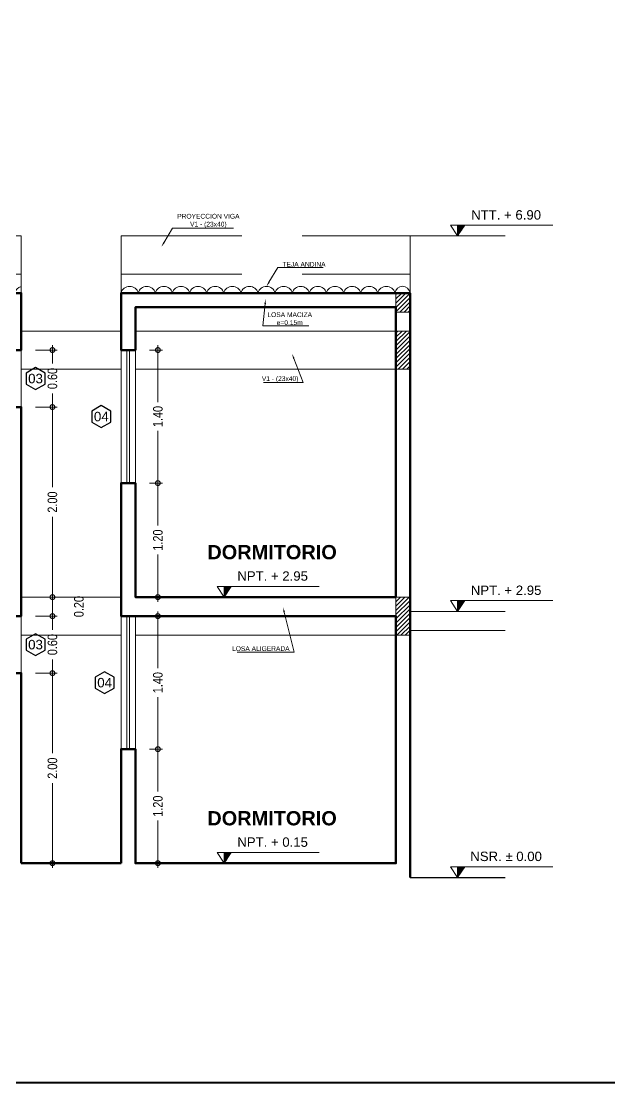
# Model space of a CAD drawing. Extents: x -23.8 to 23.6, y 264.2 to 287.5.
# Drawn here: x -13.05 to -6.86, y 264.17 to 275.34 of the extents above; entities that cross this region are included whole.
import ezdxf
from ezdxf import colors
from ezdxf.entities.mleader import LeaderData, LeaderLine
from ezdxf.enums import TextEntityAlignment as Align
from ezdxf.math import Vec2, Vec3

# ---------------------------------------------------------------- set-up
doc = ezdxf.new("R2010")
doc.units = 0
doc.header["$LTSCALE"] = 4
doc.header["$PDMODE"] = 66
doc.linetypes.add('CONTINUA', pattern=[0])
doc.linetypes.add('DASHED', pattern=[19.05, 12.7, -6.35])
doc.layers.get('0').update_dxf_attribs({"linetype": 'CONTINUOUS'})
doc.layers.get('DEFPOINTS').update_dxf_attribs({"linetype": 'CONTINUOUS'})
for name, color, linetype, lineweight in [('Achurado', 8, 'CONTINUOUS', 5), ('COTAS', 1, 'CONTINUOUS', 9), ('HOJA', 8, 'CONTINUOUS', 40), ('MURO', 5, 'CONTINUOUS', 50), ('NIVELES', 31, 'CONTINUOUS', 5), ('TEJA ANDINA', 12, 'CONTINUOUS', 18), ('TEXTOS DETALLES', 3, 'CONTINUOUS', 5), ('VENTANA', 140, 'CONTINUOUS', 15), ('VEREDAS', 252, 'CONTINUOUS', 25), ('VIGAS', 254, 'CONTINUOUS', 5)]:
    doc.layers.add(name, color=color, linetype=linetype, lineweight=lineweight)
doc.layers.add('TEXTO', color=7, linetype='CONTINUOUS')
doc.styles.add('ARIAL', font='arial.ttf')
doc.styles.add('Arial Narrow', font='ARIALN.TTF')
doc.styles.get("Standard").update_dxf_attribs({"font": 'arial.ttf'})
doc.dimstyles.new('1-50 PRZ', dxfattribs={"dimtxt": 0.1, "dimasz": 0.1, "dimexe": 0.05, "dimexo": 0.15, "dimgap": 0.05, "dimtad": 0, "dimzin": 1, "dimdsep": 46, "dimtxsty": 'Arial Narrow', "dimblk": 'DOTSMALL', "dimcen": 0.1, "dimdle": 0.05, "dimclrd": 250, "dimclre": 250, "dimclrt": 5, "dimaunit": 1, "dimadec": 3, "dimazin": 0, "dimtfac": 1, "dimtmove": 2, "dimatfit": 3, "dimldrblk": 'OBLIQUE', "dimfxl": 0.3, "dimfxlon": 1, "dimlwd": -1, "dimlwe": -1, "dimarcsym": 0})

# ---------------------------------------------------------------- blocks, each defined once
blk = doc.blocks.new('NC')
at = {"layer": 'NIVELES', "ltscale": 0.5}
h = blk.add_hatch(dxfattribs=at)
h.set_pattern_fill('ANSI31', color=256, scale=0.001, style=0)
h.set_pattern_definition([(45, (-1491.113117, -560.334688), (-0.00224506403, 0.00224506403), [])])
h.paths.add_polyline_path([(0, 0), (0.075, 0.114), (0, 0.114)])
blk.add_line((1.009, 0.114), (-0.075, 0.114), dxfattribs=at)
at = {"layer": 'NIVELES'}
blk.add_line((0, 0), (0, 0.114), dxfattribs=at)
at = {"layer": 'NIVELES', "ltscale": 0.5}
blk.add_lwpolyline([(-0.075, 0.114), (0, 0), (0.075, 0.114)], dxfattribs=at)
blk = doc.blocks.new('*U64')
at = {"xscale": -0.9910590026452635, "yscale": 0.9910590026452635, "zscale": 0.9910590026452635}
blk.add_blockref('NC', (0, 0.001), dxfattribs=at)
at = {"layer": 'TEXTO', "color": 4}
blk.add_attdef('NPT.+0.15', text='', height=0.0991, dxfattribs=at).set_placement((-0.512, 0.223), align=Align.MIDDLE_CENTER)
blk = doc.blocks.new('_DotSmall')
at = {"color": 0, "linetype": 'ByBlock', "const_width": 0.5}
blk.add_lwpolyline([(-0.0625, 0, 1), (0.0625, 0, 1)], format="xyb", close=True, dxfattribs=at)
blk = doc.blocks.new('*D85')
at = {"layer": 'COTAS', "color": 250, "linetype": 'CONTINUA', "transparency": 16777216}
for p, q in [((-12.898, 268.485), (-12.67, 268.485)), ((-12.72, 268.535), (-12.72, 267.642)), ((-12.72, 266.435), (-12.72, 267.328)), ((-12.898, 266.485), (-12.67, 266.485))]:
    blk.add_line(p, q, dxfattribs=at)
at = {"layer": 'DEFPOINTS', "color": 0, "transparency": 16777216}
for p in [(-13.048, 268.485), (-12.72, 268.485), (-13.048, 266.485)]:
    blk.add_point(p, dxfattribs=at)
at = {"layer": 'COTAS', "color": 250, "transparency": 16777216, "xscale": 0.1, "yscale": 0.1, "zscale": 0.1}
for p, rotation in [((-12.72, 268.485), 90), ((-12.72, 266.485), 270)]:
    blk.add_blockref('_DotSmall', p, dxfattribs=dict(at, rotation=rotation))
at = {"layer": 'COTAS', "color": 5, "transparency": 16777216, "insert": (-12.72, 267.485), "char_height": 0.1, "attachment_point": 5, "rotation": 90, "style": 'Arial Narrow'}
blk.add_mtext('2.00', dxfattribs=at)
blk = doc.blocks.new('_Oblique')
at = {"color": 0, "linetype": 'ByBlock', "lineweight": -2}
blk.add_line((-0.5, -0.5), (0.5, 0.5), dxfattribs=at)
blk = doc.blocks.new('*D86')
at = {"layer": 'COTAS', "color": 250, "linetype": 'CONTINUA', "transparency": 16777216}
for p, q in [((-12.72, 269.135), (-12.72, 268.942)), ((-12.898, 269.085), (-12.67, 269.085)), ((-12.72, 268.435), (-12.72, 268.629)), ((-12.898, 268.485), (-12.67, 268.485))]:
    blk.add_line(p, q, dxfattribs=at)
at = {"layer": 'DEFPOINTS', "color": 0, "transparency": 16777216}
for p in [(-13.048, 269.085), (-12.72, 269.085), (-13.048, 268.485)]:
    blk.add_point(p, dxfattribs=at)
at = {"layer": 'COTAS', "color": 250, "transparency": 16777216, "xscale": 0.1, "yscale": 0.1, "zscale": 0.1}
for p, rotation in [((-12.72, 269.085), 90), ((-12.72, 268.485), 270)]:
    blk.add_blockref('_DotSmall', p, dxfattribs=dict(at, rotation=rotation))
at = {"layer": 'COTAS', "color": 5, "transparency": 16777216, "insert": (-12.72, 268.785), "char_height": 0.1, "attachment_point": 5, "rotation": 90, "style": 'Arial Narrow'}
blk.add_mtext('0.60', dxfattribs=at)
blk = doc.blocks.new('*D87')
at = {"layer": 'COTAS', "color": 250, "linetype": 'CONTINUA', "transparency": 16777216}
for p, q in [((-12.72, 269.035), (-12.72, 269.335)), ((-12.898, 269.285), (-12.67, 269.285)), ((-12.898, 269.085), (-12.67, 269.085))]:
    blk.add_line(p, q, dxfattribs=at)
at = {"layer": 'DEFPOINTS', "color": 0, "transparency": 16777216}
for p in [(-13.048, 269.285), (-12.72, 269.285), (-13.048, 269.085)]:
    blk.add_point(p, dxfattribs=at)
at = {"layer": 'COTAS', "color": 250, "transparency": 16777216, "xscale": 0.1, "yscale": 0.1, "zscale": 0.1}
for p, rotation in [((-12.72, 269.285), 90), ((-12.72, 269.085), 270)]:
    blk.add_blockref('_DotSmall', p, dxfattribs=dict(at, rotation=rotation))
at = {"layer": 'COTAS', "color": 5, "transparency": 16777216, "insert": (-12.442, 269.185), "char_height": 0.1, "attachment_point": 5, "rotation": 90, "style": 'Arial Narrow'}
blk.add_mtext('0.20', dxfattribs=at)
blk = doc.blocks.new('*D88')
at = {"layer": 'COTAS', "color": 250, "linetype": 'CONTINUA', "transparency": 16777216}
for p, q in [((-12.72, 271.335), (-12.72, 270.442)), ((-12.898, 271.285), (-12.67, 271.285)), ((-12.72, 269.235), (-12.72, 270.128)), ((-12.898, 269.285), (-12.67, 269.285))]:
    blk.add_line(p, q, dxfattribs=at)
at = {"layer": 'DEFPOINTS', "color": 0, "transparency": 16777216}
for p in [(-13.048, 271.285), (-12.72, 271.285), (-13.048, 269.285)]:
    blk.add_point(p, dxfattribs=at)
at = {"layer": 'COTAS', "color": 250, "transparency": 16777216, "xscale": 0.1, "yscale": 0.1, "zscale": 0.1}
for p, rotation in [((-12.72, 271.285), 90), ((-12.72, 269.285), 270)]:
    blk.add_blockref('_DotSmall', p, dxfattribs=dict(at, rotation=rotation))
at = {"layer": 'COTAS', "color": 5, "transparency": 16777216, "insert": (-12.72, 270.285), "char_height": 0.1, "attachment_point": 5, "rotation": 90, "style": 'Arial Narrow'}
blk.add_mtext('2.00', dxfattribs=at)
blk = doc.blocks.new('*D89')
at = {"layer": 'COTAS', "color": 250, "linetype": 'CONTINUA', "transparency": 16777216}
for p, q in [((-12.72, 271.935), (-12.72, 271.742)), ((-12.898, 271.885), (-12.67, 271.885)), ((-12.72, 271.235), (-12.72, 271.429)), ((-12.898, 271.285), (-12.67, 271.285))]:
    blk.add_line(p, q, dxfattribs=at)
at = {"layer": 'DEFPOINTS', "color": 0, "transparency": 16777216}
for p in [(-13.048, 271.885), (-12.72, 271.885), (-13.048, 271.285)]:
    blk.add_point(p, dxfattribs=at)
at = {"layer": 'COTAS', "color": 250, "transparency": 16777216, "xscale": 0.1, "yscale": 0.1, "zscale": 0.1}
for p, rotation in [((-12.72, 271.885), 90), ((-12.72, 271.285), 270)]:
    blk.add_blockref('_DotSmall', p, dxfattribs=dict(at, rotation=rotation))
at = {"layer": 'COTAS', "color": 5, "transparency": 16777216, "insert": (-12.72, 271.585), "char_height": 0.1, "attachment_point": 5, "rotation": 90, "style": 'Arial Narrow'}
blk.add_mtext('0.60', dxfattribs=at)
blk = doc.blocks.new('*D90')
at = {"layer": 'COTAS', "color": 250, "linetype": 'CONTINUA', "transparency": 16777216}
for p, q in [((-11.698, 267.685), (-11.561, 267.685)), ((-11.611, 267.735), (-11.611, 267.238)), ((-11.611, 266.435), (-11.611, 266.933)), ((-11.698, 266.485), (-11.561, 266.485))]:
    blk.add_line(p, q, dxfattribs=at)
at = {"layer": 'DEFPOINTS', "color": 0, "transparency": 16777216}
for p in [(-11.848, 267.685), (-11.611, 267.685), (-11.848, 266.485)]:
    blk.add_point(p, dxfattribs=at)
at = {"layer": 'COTAS', "color": 250, "transparency": 16777216, "xscale": 0.1, "yscale": 0.1, "zscale": 0.1}
for p, rotation in [((-11.611, 267.685), 90), ((-11.611, 266.485), 270)]:
    blk.add_blockref('_DotSmall', p, dxfattribs=dict(at, rotation=rotation))
at = {"layer": 'COTAS', "color": 5, "transparency": 16777216, "insert": (-11.611, 267.085), "char_height": 0.1, "attachment_point": 5, "rotation": 90, "style": 'Arial Narrow'}
blk.add_mtext('1.20', dxfattribs=at)
blk = doc.blocks.new('*D91')
at = {"layer": 'COTAS', "color": 250, "linetype": 'CONTINUA', "transparency": 16777216}
for p, q in [((-11.698, 270.485), (-11.561, 270.485)), ((-11.611, 270.535), (-11.611, 270.038)), ((-11.611, 269.235), (-11.611, 269.733)), ((-11.698, 269.285), (-11.561, 269.285))]:
    blk.add_line(p, q, dxfattribs=at)
at = {"layer": 'DEFPOINTS', "color": 0, "transparency": 16777216}
for p in [(-11.848, 270.485), (-11.848, 269.285), (-11.611, 269.285)]:
    blk.add_point(p, dxfattribs=at)
at = {"layer": 'COTAS', "color": 250, "transparency": 16777216, "xscale": 0.1, "yscale": 0.1, "zscale": 0.1}
for p, rotation in [((-11.611, 270.485), 90), ((-11.611, 269.285), 270)]:
    blk.add_blockref('_DotSmall', p, dxfattribs=dict(at, rotation=rotation))
at = {"layer": 'COTAS', "color": 5, "transparency": 16777216, "insert": (-11.611, 269.885), "char_height": 0.1, "attachment_point": 5, "rotation": 90, "style": 'Arial Narrow'}
blk.add_mtext('1.20', dxfattribs=at)
blk = doc.blocks.new('*D92')
at = {"layer": 'COTAS', "color": 250, "linetype": 'CONTINUA', "transparency": 16777216}
for p, q in [((-11.611, 271.935), (-11.611, 271.338)), ((-11.698, 271.885), (-11.561, 271.885)), ((-11.611, 270.435), (-11.611, 271.033)), ((-11.698, 270.485), (-11.561, 270.485))]:
    blk.add_line(p, q, dxfattribs=at)
at = {"layer": 'DEFPOINTS', "color": 0, "transparency": 16777216}
for p in [(-11.848, 271.885), (-11.611, 271.885), (-11.848, 270.485)]:
    blk.add_point(p, dxfattribs=at)
at = {"layer": 'COTAS', "color": 250, "transparency": 16777216, "xscale": 0.1, "yscale": 0.1, "zscale": 0.1}
for p, rotation in [((-11.611, 271.885), 90), ((-11.611, 270.485), 270)]:
    blk.add_blockref('_DotSmall', p, dxfattribs=dict(at, rotation=rotation))
at = {"layer": 'COTAS', "color": 5, "transparency": 16777216, "insert": (-11.611, 271.185), "char_height": 0.1, "attachment_point": 5, "rotation": 90, "style": 'Arial Narrow'}
blk.add_mtext('1.40', dxfattribs=at)
blk = doc.blocks.new('*D93')
at = {"layer": 'COTAS', "color": 250, "linetype": 'CONTINUA', "transparency": 16777216}
for p, q in [((-11.611, 269.135), (-11.611, 268.538)), ((-11.698, 269.085), (-11.561, 269.085)), ((-11.611, 267.635), (-11.611, 268.233)), ((-11.698, 267.685), (-11.561, 267.685))]:
    blk.add_line(p, q, dxfattribs=at)
at = {"layer": 'DEFPOINTS', "color": 0, "transparency": 16777216}
for p in [(-11.848, 269.085), (-11.611, 269.085), (-11.848, 267.685)]:
    blk.add_point(p, dxfattribs=at)
at = {"layer": 'COTAS', "color": 250, "transparency": 16777216, "xscale": 0.1, "yscale": 0.1, "zscale": 0.1}
for p, rotation in [((-11.611, 269.085), 90), ((-11.611, 267.685), 270)]:
    blk.add_blockref('_DotSmall', p, dxfattribs=dict(at, rotation=rotation))
at = {"layer": 'COTAS', "color": 5, "transparency": 16777216, "insert": (-11.611, 268.385), "char_height": 0.1, "attachment_point": 5, "rotation": 90, "style": 'Arial Narrow'}
blk.add_mtext('1.40', dxfattribs=at)
blk = doc.blocks.new('*U11')
at = {"layer": 'VENTANA', "color": 31, "lineweight": 30}
blk.add_lwpolyline([(0.05, -0.058), (0.15, -0.115), (0.25, -0.058), (0.25, 0.058), (0.15, 0.115), (0.05, 0.058)], close=True, dxfattribs=at)
at = {"layer": 'VENTANA'}
blk.add_attdef('01', text='', height=0.1, dxfattribs=at).set_placement((0.15, 0), align=Align.MIDDLE_CENTER)

msp = doc.modelspace()

# ---------------------------------------------------------------- hatches: boundary and pattern name
at = {"layer": 'Achurado'}
h = msp.add_hatch(dxfattribs=at)
h.set_pattern_fill('ANSI31', color=256, scale=0.01)
h.paths.add_polyline_path([(-9.108, 272.285), (-8.958, 272.285), (-8.958, 272.485), (-9.108, 272.485)])
h = msp.add_hatch(dxfattribs=at)
h.set_pattern_fill('ANSI31', color=256, scale=0.01)
h.paths.add_polyline_path([(-9.108, 271.685), (-8.958, 271.685), (-8.958, 272.085), (-9.108, 272.085)])
h = msp.add_hatch(dxfattribs=at)
h.set_pattern_fill('ANSI31', color=256, scale=0.01)
h.paths.add_polyline_path([(-9.108, 268.885), (-8.958, 268.885), (-8.958, 269.285), (-9.108, 269.285)])

# ---------------------------------------------------------------- linework, layer by layer
at = {"layer": 'HOJA'}
msp.add_lwpolyline([(-23.822, 287.484), (23.553, 287.484), (23.553, 264.174), (-23.822, 264.174)], close=True, dxfattribs=at)
at = {"layer": 'MURO'}
msp.add_line((-13.048, 266.485), (-11.998, 266.485), dxfattribs=at)
for points in [[(-15.098, 272.485), (-13.048, 272.485), (-13.048, 271.885), (-13.198, 271.885)], [(-11.998, 266.485), (-11.998, 267.685), (-11.848, 267.685), (-11.848, 266.485), (-9.108, 266.485), (-9.108, 269.085), (-11.998, 269.085), (-11.998, 270.485), (-11.848, 270.485), (-11.848, 269.285), (-9.108, 269.285), (-9.108, 272.335), (-11.848, 272.335), (-11.848, 271.885), (-11.998, 271.885), (-11.998, 272.485), (-8.958, 272.485), (-8.958, 266.335)], [(-11.908, 271.885), (-11.938, 271.885)], [(-13.198, 271.285), (-13.048, 271.285), (-13.048, 269.085), (-14.948, 269.085)], [(-11.938, 270.485), (-11.908, 270.485)], [(-13.198, 268.485), (-13.048, 268.485), (-13.048, 266.485)]]:
    msp.add_lwpolyline(points, dxfattribs=at)
at = {"layer": 'NIVELES', "linetype": 'DASHED', "ltscale": 0.1}
for p, q in [((-8.958, 273.085), (-7.958, 273.085)), ((-8.958, 269.135), (-7.958, 269.135)), ((-8.958, 268.935), (-7.958, 268.935))]:
    msp.add_line(p, q, dxfattribs=at)
at = {"layer": 'TEJA ANDINA'}
for centre, radius, start, end in [((-13.028, 272.462), 0.0929, 102.5188, 165.75), ((-11.908, 272.462), 0.0929, 14.25, 165.75), ((-11.728, 272.462), 0.0929, 14.25, 165.75), ((-11.548, 272.462), 0.0929, 14.25, 165.75), ((-11.368, 272.462), 0.0929, 14.25, 165.75), ((-11.188, 272.462), 0.0929, 14.25, 165.75), ((-11.008, 272.462), 0.0929, 14.25, 165.75), ((-10.828, 272.462), 0.0929, 14.25, 165.75), ((-10.648, 272.462), 0.0929, 14.25, 165.75), ((-10.468, 272.462), 0.0929, 14.25, 165.75), ((-10.288, 272.462), 0.0929, 14.25, 165.75), ((-10.108, 272.462), 0.0929, 14.25, 165.75), ((-9.928, 272.462), 0.0929, 14.25, 165.75), ((-9.748, 272.462), 0.0929, 14.25, 165.75), ((-9.568, 272.462), 0.0929, 14.25, 165.75), ((-9.388, 272.462), 0.0929, 14.25, 165.75), ((-9.208, 272.462), 0.0929, 14.25, 165.75), ((-9.038, 272.475), 0.0806, 7.0972, 172.9028)]:
    msp.add_arc(centre, radius, start, end, dxfattribs=at)
at = {"layer": 'VENTANA', "color": 31}
for points in [[(-13.198, 271.885), (-13.048, 271.885), (-13.048, 271.285), (-13.198, 271.285)], [(-11.998, 270.485), (-11.848, 270.485), (-11.848, 271.885), (-11.998, 271.885)], [(-13.198, 269.085), (-13.048, 269.085), (-13.048, 268.485), (-13.198, 268.485)], [(-11.998, 267.685), (-11.848, 267.685), (-11.848, 269.085), (-11.998, 269.085)]]:
    msp.add_lwpolyline(points, close=True, dxfattribs=at)
at = {"layer": 'VENTANA'}
for points in [[(-11.938, 270.485), (-11.908, 270.485), (-11.908, 271.885), (-11.938, 271.885)], [(-11.938, 267.685), (-11.908, 267.685), (-11.908, 269.085), (-11.938, 269.085)]]:
    msp.add_lwpolyline(points, close=True, dxfattribs=at)
at = {"layer": 'VEREDAS'}
msp.add_line((-8.958, 266.335), (-7.958, 266.335), dxfattribs=at)
at = {"layer": 'VIGAS', "linetype": 'DASHED', "ltscale": 0.025}
for p, q in [((-21.408, 273.085), (-13.048, 273.085)), ((-13.048, 272.485), (-13.048, 273.085)), ((-11.998, 272.485), (-11.998, 273.085)), ((-11.998, 273.085), (-8.958, 273.085)), ((-8.958, 272.485), (-8.958, 273.085)), ((-21.258, 272.685), (-13.048, 272.685)), ((-11.998, 272.685), (-8.958, 272.685))]:
    msp.add_line(p, q, dxfattribs=at)
at = {"layer": 'VIGAS'}
for p, q in [((-13.048, 272.085), (-11.998, 272.085)), ((-11.848, 272.085), (-9.108, 272.085)), ((-13.048, 271.685), (-11.998, 271.685)), ((-11.848, 271.685), (-9.108, 271.685)), ((-13.048, 269.285), (-11.998, 269.285)), ((-11.848, 269.285), (-9.108, 269.285)), ((-13.048, 268.885), (-11.998, 268.885)), ((-11.848, 268.885), (-9.108, 268.885))]:
    msp.add_line(p, q, dxfattribs=at)
for points in [[(-9.108, 272.285), (-8.958, 272.285), (-8.958, 272.485), (-9.108, 272.485)], [(-9.108, 271.685), (-8.958, 271.685), (-8.958, 272.085), (-9.108, 272.085)], [(-9.108, 268.885), (-8.958, 268.885), (-8.958, 269.285), (-9.108, 269.285)]]:
    msp.add_lwpolyline(points, close=True, dxfattribs=at)

# ---------------------------------------------------------------- block references
at = {"layer": 'NIVELES'}
ref = msp.add_blockref('*U64', (-8.458, 273.084), dxfattribs=dict(at, xscale=-1))
ref.add_attrib('NPT.+0.15', 'NTT. + 6.90', dxfattribs={"layer": 'TEXTO', "color": 4, "height": 0.09911}).set_placement((-7.948, 273.307), align=Align.MIDDLE_CENTER)
ref = msp.add_blockref('*U64', (-10.914, 269.284), dxfattribs=dict(at, xscale=-1))
ref.add_attrib('NPT.+0.15', 'NPT. + 2.95', dxfattribs={"layer": 'TEXTO', "color": 4, "height": 0.09911}).set_placement((-10.404, 269.507), align=Align.MIDDLE_CENTER)
at = {"layer": 'NIVELES', "xscale": -1}
msp.add_blockref('*U64', (-10.914, 269.284), dxfattribs=at)
at = {"layer": 'NIVELES'}
ref = msp.add_blockref('*U64', (-8.458, 269.134), dxfattribs=dict(at, xscale=-1))
ref.add_attrib('NPT.+0.15', 'NPT. + 2.95', dxfattribs={"layer": 'TEXTO', "color": 4, "height": 0.09911}).set_placement((-7.948, 269.357), align=Align.MIDDLE_CENTER)
ref = msp.add_blockref('*U64', (-10.914, 266.484), dxfattribs=dict(at, xscale=-1))
ref.add_attrib('NPT.+0.15', 'NPT. + 0.15', dxfattribs={"layer": 'TEXTO', "color": 4, "height": 0.09911}).set_placement((-10.404, 266.707), align=Align.MIDDLE_CENTER)
ref = msp.add_blockref('*U64', (-8.458, 266.334), dxfattribs=dict(at, xscale=-1))
ref.add_attrib('NPT.+0.15', 'NSR. ± 0.00', dxfattribs={"layer": 'TEXTO', "color": 4, "height": 0.09911}).set_placement((-7.948, 266.557), align=Align.MIDDLE_CENTER)
at = {"layer": 'VENTANA'}
for p, values in [((-13.048, 271.585), {'01': '03'}), ((-12.356, 271.185), {'01': '04'}), ((-13.048, 268.785), {'01': '03'}), ((-12.321, 268.385), {'01': '04'})]:
    msp.add_blockref('*U11', p, dxfattribs=at).add_auto_attribs(values)

# ---------------------------------------------------------------- texts
at = {"layer": 'TEXTO', "char_height": 0.15, "attachment_point": 5}
for insert in [(-10.41, 269.757), (-10.41, 269.757), (-10.41, 266.957)]:
    msp.add_mtext('{\\fArial|b1|i0|c0|p34;DORMITORIO}', dxfattribs=dict(at, insert=insert))

# ---------------------------------------------------------------- dimensions: what is measured, and where the dimension line sits
at = {"layer": 'COTAS'}
for base, p1, p2, picture, middle in [((-12.72, 271.885), (-13.048, 271.285), (-13.048, 271.885), '*D89', (-12.72, 271.585)), ((-11.611, 271.885), (-11.848, 270.485), (-11.848, 271.885), '*D92', (-11.611, 271.185)), ((-12.72, 271.285), (-13.048, 269.285), (-13.048, 271.285), '*D88', (-12.72, 270.285)), ((-11.611, 269.285), (-11.848, 270.485), (-11.848, 269.285), '*D91', (-11.611, 269.885)), ((-12.72, 269.285), (-13.048, 269.085), (-13.048, 269.285), '*D87', (-12.442, 269.185)), ((-12.72, 269.085), (-13.048, 268.485), (-13.048, 269.085), '*D86', (-12.72, 268.785)), ((-11.611, 269.085), (-11.848, 267.685), (-11.848, 269.085), '*D93', (-11.611, 268.385)), ((-12.72, 268.485), (-13.048, 266.485), (-13.048, 268.485), '*D85', (-12.72, 267.485)), ((-11.611, 267.685), (-11.848, 266.485), (-11.848, 267.685), '*D90', (-11.611, 267.085))]:
    dim = msp.add_linear_dim(base=base, p1=p1, p2=p2, angle=90, dimstyle='1-50 PRZ', dxfattribs=at)
    dim.commit()
    dim.dimension.update_dxf_attribs({"geometry": picture, "text_midpoint": middle})

# ---------------------------------------------------------------- leaders
at = {"layer": 'TEXTOS DETALLES'}
ml = msp.add_multileader_mtext('Standard', dxfattribs=at)
ml.set_content('PROYECCION VIGA\\PV1 - (23x40)', color=256, style='ARIAL')
ml.set_leader_properties(color=8, linetype='BYLAYER', lineweight=-1)
ml.build(insert=Vec2(0, 0))
ml.multileader.update_dxf_attribs({"has_dogleg": 0, "text_left_attachment_type": 5, "text_right_attachment_type": 5, "dogleg_length": 0.1, "arrow_head_size": 0.05})
ctx = ml.context
ctx.base_point, ctx.char_height, ctx.arrow_head_size, ctx.landing_gap_size, ctx.plane_origin = Vec3(-11.456, 273.168), 0.05, 0.05, 0.05, Vec3(-11.588, 272.839)
ctx.left_attachment, ctx.right_attachment, ctx.text_align_type = 5, 5, 1
notes = []
notes.append((ctx, [(1, (1, 1, 0), (-11.556, 273.168), (1, 0), 0.1, [(0, [(-11.574, 272.971)], 0, [])])]))
ctx.mtext.insert, ctx.mtext.alignment, ctx.mtext.flow_direction = Vec3(-11.08, 273.318), 2, 5
ml = msp.add_multileader_mtext('Standard', dxfattribs=at)
ml.set_content('TEJA ANDINA', color=256, style='ARIAL')
ml.set_leader_properties(color=8, linetype='BYLAYER', lineweight=-1)
ml.build(insert=Vec2(0, 0))
ml.multileader.update_dxf_attribs({"has_dogleg": 0, "text_left_attachment_type": 5, "text_right_attachment_type": 5, "dogleg_length": 0.1, "arrow_head_size": 0.05})
ctx = ml.context
ctx.base_point, ctx.char_height, ctx.arrow_head_size, ctx.landing_gap_size, ctx.plane_origin = Vec3(-10.35, 272.752), 0.05, 0.05, 0.05, Vec3(-10.482, 272.424)
ctx.left_attachment, ctx.right_attachment, ctx.text_align_type = 5, 5, 1
notes.append((ctx, [(1, (1, 1, 0), (-10.45, 272.752), (1, 0), 0.1, [(0, [(-10.468, 272.555)], 0, [])])]))
ctx.mtext.insert, ctx.mtext.alignment, ctx.mtext.flow_direction = Vec3(-10.074, 272.812), 2, 5
ml = msp.add_multileader_mtext('Standard', dxfattribs=at)
ml.set_content('LOSA MACIZA\\Pe=0.15m', color=256, style='ARIAL')
ml.set_leader_properties(color=8, linetype='BYLAYER', lineweight=-1)
ml.build(insert=Vec2(0, 0))
ml.multileader.update_dxf_attribs({"has_dogleg": 0, "text_left_attachment_type": 5, "text_right_attachment_type": 5, "dogleg_length": 0.1, "arrow_head_size": 0.05})
ctx = ml.context
ctx.base_point, ctx.char_height, ctx.arrow_head_size, ctx.landing_gap_size, ctx.plane_origin = Vec3(-10.507, 272.138), 0.05, 0.05, 0.05, Vec3(-10.492, 272.289)
ctx.left_attachment, ctx.right_attachment, ctx.text_align_type = 5, 5, 1
notes.append((ctx, [(1, (1, 1, 0), (-10.607, 272.138), (1, 0), 0.1, [(0, [(-10.478, 272.421)], 0, [])])]))
ctx.mtext.insert, ctx.mtext.alignment, ctx.mtext.flow_direction = Vec3(-10.224, 272.282), 2, 5
ml = msp.add_multileader_mtext('Standard', dxfattribs=at)
ml.set_content('V1 - (23x40)', color=256, style='ARIAL')
ml.set_leader_properties(color=8, linetype='BYLAYER', lineweight=-1)
ml.build(insert=Vec2(0, 0))
ml.multileader.update_dxf_attribs({"has_dogleg": 0, "text_left_attachment_type": 5, "text_right_attachment_type": 5, "dogleg_length": 0.1, "arrow_head_size": 0.05})
ctx = ml.context
ctx.base_point, ctx.char_height, ctx.arrow_head_size, ctx.landing_gap_size, ctx.plane_origin = Vec3(-10.566, 271.543), 0.05, 0.05, 0.05, Vec3(-10.213, 271.01)
ctx.left_attachment, ctx.right_attachment, ctx.text_align_type = 5, 5, 1
notes.append((ctx, [(0, (1, 1, 0), (-9.984, 271.543), (-1, 0), 0.1, [(0, [(-10.199, 271.844)], 0, [])])]))
ctx.mtext.insert, ctx.mtext.alignment, ctx.mtext.flow_direction = Vec3(-10.325, 271.609), 2, 5
ml = msp.add_multileader_mtext('Standard', dxfattribs=at)
ml.set_content('LOSA ALIGERADA', color=256, style='ARIAL')
ml.set_leader_properties(color=8, linetype='BYLAYER', lineweight=-1)
ml.build(insert=Vec2(0, 0))
ml.multileader.update_dxf_attribs({"has_dogleg": 0, "text_left_attachment_type": 5, "text_right_attachment_type": 5, "dogleg_length": 0.1, "arrow_head_size": 0.05})
ctx = ml.context
ctx.base_point, ctx.char_height, ctx.arrow_head_size, ctx.landing_gap_size, ctx.plane_origin = Vec3(-10.878, 268.707), 0.05, 0.05, 0.05, Vec3(-10.356, 268.137)
ctx.left_attachment, ctx.right_attachment, ctx.text_align_type = 5, 5, 1
notes.append((ctx, [(0, (1, 1, 0), (-10.078, 268.707), (-1, 0), 0.1, [(0, [(-10.294, 269.176)], 0, [])])]))
ctx.mtext.insert, ctx.mtext.alignment, ctx.mtext.flow_direction = Vec3(-10.528, 268.768), 2, 5
for ctx, leaders in notes:
    for number, flags, end, landing, length, lines in leaders:
        leader = LeaderData()
        leader.index, (leader.has_last_leader_line, leader.has_dogleg_vector, leader.attachment_direction) = number, flags
        leader.last_leader_point, leader.dogleg_vector, leader.dogleg_length = Vec3(end), Vec3(landing), length
        for number, points, colour, breaks in lines:
            line = LeaderLine()
            line.index, line.vertices, line.color, line.breaks = number, Vec3.list(points), colors.encode_raw_color(colour), breaks
            leader.lines.append(line)
        ctx.leaders.append(leader)

doc.saveas('drawing.dxf')
